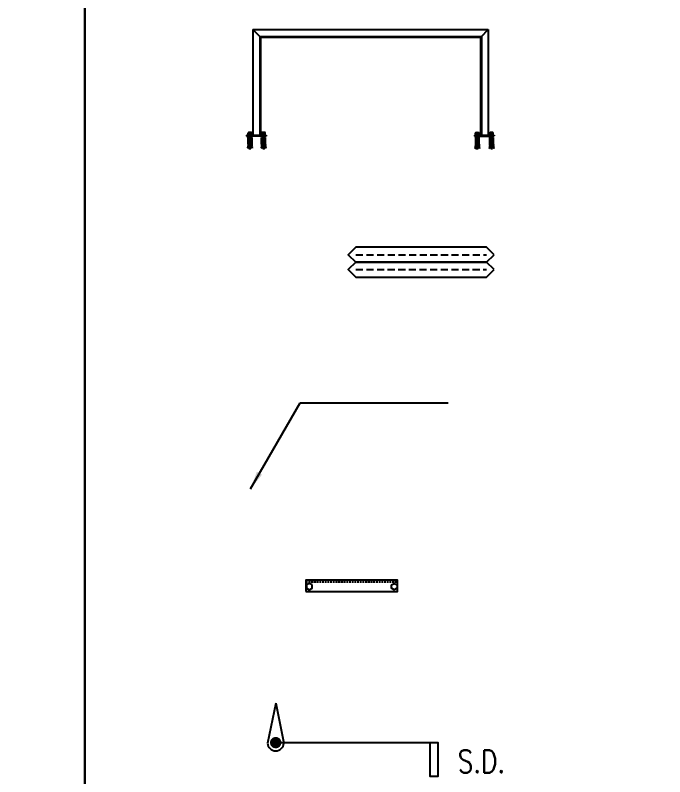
# Model space of a CAD drawing. Extents: x 462150 to 593348, y 35809 to 85242.
# Drawn here: x 574589 to 577454, y 74750 to 78107 of the extents above; entities that cross this region are included whole.
import ezdxf

# ---------------------------------------------------------------- set-up
doc = ezdxf.new("R2010")
doc.units = 0
doc.header["$LTSCALE"] = 500
doc.header["$MEASUREMENT"] = 0
doc.linetypes.add('HIDDEN', pattern=[0.375, 0.25, -0.125])
doc.linetypes.add('HIDDEN2', pattern=[4.7624999999999975, 3.174999999999999, -1.587499999999999])
for name, color, linetype in [('3-SUPPLY-DUCT', 3, 'Continuous'), ('6-RETURN-DUCT', 6, 'Continuous'), ('61-DUCT SUPPORT', 61, 'Continuous'), ('AC-TEXT', 7, 'Continuous'), ('AC.S.D.', 41, 'Continuous'), ('GROUND FLOOR$0$AC-LEADER', 7, 'Continuous')]:
    doc.layers.add(name, color=color, linetype=linetype)
doc.styles.add('GROUND FLOOR$0$ROMANS', font='ROMANS.shx', dxfattribs={"width": 0.8, "height": 100})
doc.styles.add('ROMANS', font='romans.shx', dxfattribs={"width": 0.8, "height": 100})
doc.dimstyles.new('GROUND FLOOR$0$DIM-100', dxfattribs={"dimscale": 100, "dimtxt": 1, "dimasz": 0.9, "dimexe": 0.3, "dimexo": 0.3, "dimgap": 0.3, "dimtad": 1, "dimdec": 0, "dimrnd": 10, "dimzin": 0, "dimdsep": 46, "dimtxsty": 'GROUND FLOOR$0$ROMANS', "dimcen": 0, "dimdle": 2, "dimclrd": 30, "dimclre": 30, "dimclrt": 7, "dimadec": 0, "dimazin": 0, "dimtfac": 1, "dimtdec": 0, "dimtix": 1, "dimtmove": 2, "dimatfit": 3, "dimfxl": 100, "dimtolj": 1, "dimtzin": 0, "dimarcsym": 0})

# ---------------------------------------------------------------- blocks, each defined once
blk = doc.blocks.new('*U182')
at = {"color": 13, "linetype": 'HIDDEN', "ltscale": 0.25}
for p, q in [((-32.80890365807463, 368.4402728414663), (-32.67630281527759, -207.8015980171513)), ((32.94172581576678, 367.7253058281514), (32.80961807804183, -208.5165650304662))]:
    blk.add_line(p, q, dxfattribs=at)
at = {"color": 12, "linetype": 'Continuous'}
for points in [[(-32.78653211340805, -241.6279686589223), (-0.0659289261378575, -207.7583432959109), (0.0659289261424476, 368.4402728414663), (-32.83120620684676, 402.2054411637602), (-65.55184981945385, 368.3970181202187), (-65.41950013540132, -207.8015980171513), (-32.78653211340805, -241.6279686589223)], [(32.69938877991139, -242.3429356722372), (65.41999196718156, -208.4733103092258), (65.41999196718497, 367.7253058281514), (32.65471468647267, 401.4904741504453), (0.0659289261424476, 368.4402728414663), (-0.0659289261087537, -208.5165650304662), (32.69938877991139, -242.3429356722372)]]:
    blk.add_lwpolyline(points, dxfattribs=at)
blk = doc.blocks.new('*U184')
at = {"color": 9, "linetype": 'HIDDEN2', "ltscale": 0.005}
blk.add_line((-4.843468007047333, 21.19316406565486), (399.9621464953648, 21.19316406559665), dxfattribs=at)
at = {"color": 9, "linetype": 'Continuous'}
for points in [[(-4.843468007047333, -21.19316406553844), (399.9621464953648, -21.19316406553844), (399.9621464953648, 28.80683593446156), (-4.843468007047333, 28.80683593446156)], [(22.55933924403692, 7.160764105094131), (10.15653199295266, 14.32152821024647), (-2.24627525813227, 7.160764105094131), (-2.24627525813227, -7.160764105094131), (10.15653199295266, -14.32152821024647), (22.55933924403692, -7.160764105094131)], [(372.5593392442802, 7.160764105094131), (384.9621464953648, 14.32152821024647), (397.3649537464495, 7.160764105094131), (397.3649537464495, -7.160764105094131), (384.9621464953648, -14.32152821024647), (372.5593392442802, -7.160764105094131)]]:
    blk.add_lwpolyline(points, close=True, dxfattribs=at)
blk = doc.blocks.new('*U187')
at = {"layer": '61-DUCT SUPPORT', "color": 9, "ltscale": 0.5}
for p, q in [((-595.0939456969004, 30.00899133424194), (-595.0911472977983, -434.8534369582516)), ((-595.0939473768464, 30.00899133427106), (442.3953593004116, 29.99355530500179)), ((-565.0939541318746, 0.0085178649207891), (-595.0939473768464, 30.00899133427106)), ((-565.0939541318746, 0.008517864935341), (-565.0911472952367, -434.8534369595315)), ((-565.0939541318746, 0.0085178649207891), (412.3953455509909, -0.0059712302609114)), ((412.3953455509909, -0.0059712302609114), (442.3953593004116, 29.99355530500179)), ((442.3953593004116, 29.99355557846138), (442.3981543042755, -434.8696282320965)), ((-561.7245118047663, -3.323586380818384), (-561.7578139618942, -434.8534369582516)), ((-561.7245119091912, -3.323586380818384), (412.3953592984324, -3.339255455823149)), ((409.0620259672286, -3.339776696288026), (409.0648209683858, -434.8696282320965)), ((412.3953455509909, -0.0059712302609114), (412.3981543017142, -434.8696282333763)), ((-623.8941226078985, -434.8397900262522), (-623.8941226078985, -439.1862725646232)), ((-623.8941226078985, -434.8397900262522), (-604.3648706303585, -434.8534369582516)), ((-616.3666489781548, -431.6764930338282), (-616.3666489781548, -425.1431597057414)), ((-614.254204538034, -431.6764930338282), (-616.3666489781548, -431.6764930338282)), ((-602.2836860084587, -424.0542707954916), (-614.4792415761997, -424.0542707954916)), ((-602.5087230796865, -431.6764930338282), (-614.254204538034, -431.6764930338282)), ((-613.5282786088007, -432.4024189296785), (-613.5282786088007, -445.1442517950954)), ((-613.5282786088007, -432.6710114992777), (-613.5282786088007, -432.6710114992777)), ((-613.5282786088007, -432.6710114992777), (-613.5282786088007, -432.6710114992777)), ((-612.3740563853587, -431.6764930338282), (-612.3740563853587, -425.1431597057414)), ((-608.3814637923292, -419.8577223338094), (-608.3814637923292, -498.3633015005645)), ((-604.3888711992855, -431.6764930338282), (-604.3888711992855, -425.1431597057414)), ((-604.3648706303585, -434.8534369582516), (-537.0777498539917, -434.8534369582516)), ((-603.2346489757707, -432.4024189296785), (-603.2346489757707, -445.1442517950954)), ((-600.3962786397836, -431.6764930338282), (-602.5087230796865, -431.6764930338282)), ((-600.3962786397836, -431.6764930338282), (-600.3962786397836, -425.1431597057414)), ((-556.7977391328111, -431.6764930338282), (-556.7977391328111, -425.1431597057414)), ((-554.6852946926754, -431.6764930338282), (-556.7977391328111, -431.6764930338282)), ((-542.7147761632457, -424.0542707954916), (-554.9103317306086, -424.0542707954916)), ((-542.9398132342556, -431.6764930338282), (-554.6852946926754, -431.6764930338282)), ((-553.9593687636893, -432.4024189296785), (-553.9593687636893, -445.1442517950954)), ((-553.9593687636893, -432.6710114992777), (-553.9593687636893, -432.6710114992777)), ((-553.9593687636893, -432.6710114992777), (-553.9593687636893, -432.6710114992777)), ((-552.8051465397817, -431.6764930338282), (-552.8051465397817, -425.1431597057414)), ((-548.812553946898, -419.8577223338094), (-548.812553946898, -498.3633015005645)), ((-544.8199613541015, -431.6764930338282), (-544.8199613541015, -425.1431597057414)), ((-543.6657391301793, -432.4024189296785), (-543.6657391301793, -445.1442517950954)), ((-540.8273687941925, -431.6764930338282), (-542.9398132342556, -431.6764930338282)), ((-540.8273687941925, -431.6764930338282), (-540.8273687941925, -425.1431597057414)), ((-537.0777498539917, -434.8534369582516), (-537.0777498539917, -439.1999194966226)), ((382.4843579760345, -434.8696282321106), (382.4843579760345, -439.1888191993124)), ((382.4843579760345, -434.8696282321106), (468.9786172966265, -434.8696282320965)), ((386.4068604257917, -431.6926843076863), (386.4068604257917, -425.1593509795855)), ((386.4068604257917, -431.6926843076863), (388.5193048658548, -431.6926843076863)), ((388.2942677948594, -424.0704620693355), (400.4898233622077, -424.0704620693355)), ((388.5193048658548, -431.6926843076863), (400.2647863242597, -431.6926843076863)), ((389.2452307617787, -432.4186102035237), (389.2452307617787, -445.1604430689254)), ((390.3994529856864, -431.6926843076863), (390.3994529856864, -425.1593509795855)), ((394.3920455784827, -424.0704620693355), (394.3920455784827, -498.3794927744234)), ((398.3846381713665, -431.6926843076863), (398.3846381713665, -425.1593509795855)), ((399.5388603952742, -432.4186102035237), (399.5388603952742, -445.1604430689254)), ((399.5388603952742, -432.6872027731366), (399.5388603952742, -432.6872027731366)), ((399.5388603952742, -432.6872027731366), (399.5388603952742, -432.6872027731366)), ((400.2647863242597, -431.6926843076863), (402.3772307643956, -431.6926843076863)), ((402.3772307643956, -431.6926843076863), (402.3772307643956, -425.1593509795855)), ((449.0857445082656, -431.6926843076863), (449.0857445082656, -425.1593509795855)), ((451.1981889484013, -431.6926843076863), (449.0857445082656, -431.6926843076863)), ((463.1687074778018, -424.0704620693355), (450.9731519104533, -424.0704620693355)), ((462.9436704068066, -431.6926843076863), (451.1981889484013, -431.6926843076863)), ((451.9241148773872, -432.4186102035237), (451.9241148773872, -445.1604430689254)), ((451.9241148773872, -432.6872027731366), (451.9241148773872, -432.6872027731366)), ((451.9241148773872, -432.6872027731366), (451.9241148773872, -432.6872027731366)), ((453.0783371012947, -431.6926843076863), (453.0783371012947, -425.1593509795855)), ((457.0709296941783, -424.0704620693355), (457.0709296941783, -498.3794927744234)), ((461.063522286975, -431.6926843076863), (461.063522286975, -425.1593509795855)), ((462.2177445108827, -432.4186102035237), (462.2177445108827, -445.1604430689254)), ((465.0561148468693, -431.6926843076863), (462.9436704068066, -431.6926843076863)), ((465.0561148468693, -431.6926843076863), (465.0561148468693, -425.1593509795855)), ((468.9786172966265, -434.8696282320965), (468.9786172966265, -438.7895266362241)), ((-623.8941226078985, -439.1862725646232), (-613.5282786088007, -439.1862725646232)), ((-616.3666489781548, -475.6844311404885), (-616.3666489781548, -445.9645480695794)), ((-600.3962786397836, -445.9645480695794), (-616.3666489781548, -445.9645480695794)), ((-612.8023526798147, -445.1442517950954), (-613.5282786088007, -445.8701776911354)), ((-603.2346489757707, -445.1442517950954), (-613.5282786088007, -445.1442517950954)), ((-603.2346489757707, -445.1442517950954), (-613.5282786088007, -445.8701776911354)), ((-613.5282786088007, -445.8701776911354), (-612.8023526798147, -446.5961036531404)), ((-612.8023526798147, -446.5961036531404), (-613.5282786088007, -447.3220295489913)), ((-603.2346489757707, -446.5961036531404), (-613.5282786088007, -447.3220295489913)), ((-613.5282786088007, -447.3220295489913), (-612.8023526798147, -448.0479555113444)), ((-612.8023526798147, -448.0479555113444), (-613.5282786088007, -448.7738814072836)), ((-603.2346489757707, -448.0479555113444), (-613.5282786088007, -448.7738814072836)), ((-613.5282786088007, -448.7738814072836), (-612.8023526798147, -449.4998073692294)), ((-612.8023526798147, -449.4998073692294), (-613.5282786088007, -450.2257332653413)), ((-603.2346489757707, -449.4998073692294), (-613.5282786088007, -450.2257332653413)), ((-613.5282786088007, -450.2257332653413), (-612.8023526798147, -450.9516592274043)), ((-612.8023526798147, -450.9516592274043), (-613.5282786088007, -451.6775851231242)), ((-603.2346489757707, -450.9516592274043), (-613.5282786088007, -451.6775851231242)), ((-613.5282786088007, -451.6775851231242), (-612.8023526798147, -452.4035110191063)), ((-612.8023526798147, -452.4035110191063), (-613.5282786088007, -453.1294369814744)), ((-603.2346489757707, -452.4035110191063), (-613.5282786088007, -453.1294369814744)), ((-613.5282786088007, -453.1294369814744), (-612.8023526798147, -453.8553628775147)), ((-612.8023526798147, -453.8553628775147), (-613.5282786088007, -454.5812888392275)), ((-603.2346489757707, -453.8553628775147), (-613.5282786088007, -454.5812888392275)), ((-613.5282786088007, -454.5812888392275), (-612.8023526798147, -455.3072147353115)), ((-612.8023526798147, -455.3072147353115), (-613.5282786088007, -456.0331406976064)), ((-603.2346489757707, -455.3072147353115), (-613.5282786088007, -456.0331406976064)), ((-613.5282786088007, -456.0331406976064), (-612.8023526798147, -456.7590665931665)), ((-612.8023526798147, -456.7590665931665), (-613.5282786088007, -457.4849925555347)), ((-603.2346489757707, -456.7590665931665), (-613.5282786088007, -457.4849925555347)), ((-613.5282786088007, -457.4849925555347), (-612.8023526798147, -458.2109184516045)), ((-612.8023526798147, -458.2109184516045), (-613.5282786088007, -458.9368443470763)), ((-603.2346489757707, -458.2109184516045), (-613.5282786088007, -458.9368443470763)), ((-613.5282786088007, -458.9368443470763), (-612.8023526798147, -459.6627703093435)), ((-603.9605749047566, -445.8701776911354), (-612.8023526798147, -446.5961036531404)), ((-603.9605749047566, -447.3220295489913), (-612.8023526798147, -448.0479555113444)), ((-603.9605749047566, -448.7738814072836), (-612.8023526798147, -449.4998073692294)), ((-603.9605749047566, -450.2257332653413), (-612.8023526798147, -450.9516592274043)), ((-603.9605749047566, -451.6775851231242), (-612.8023526798147, -452.4035110191063)), ((-603.9605749047566, -453.1294369814744), (-612.8023526798147, -453.8553628775147)), ((-603.9605749047566, -454.5812888392275), (-612.8023526798147, -455.3072147353115)), ((-603.9605749047566, -456.0331406976064), (-612.8023526798147, -456.7590665931665)), ((-603.9605749047566, -457.4849925555347), (-612.8023526798147, -458.2109184516045)), ((-603.9605749047566, -458.9368443470763), (-612.8023526798147, -459.6627703093435)), ((-612.8023526798147, -459.6627703093435), (-612.8023526798147, -474.6173199796205)), ((-612.8023526798147, -459.6627703093435), (-603.9605749047566, -459.6627703093435)), ((-603.2346489757707, -445.1442517950954), (-603.9605749047566, -445.8701776911354)), ((-603.9605749047566, -445.8701776911354), (-603.2346489757707, -446.5961036531404)), ((-603.2346489757707, -446.5961036531404), (-603.9605749047566, -447.3220295489913)), ((-603.9605749047566, -447.3220295489913), (-603.2346489757707, -448.0479555113444)), ((-603.2346489757707, -448.0479555113444), (-603.9605749047566, -448.7738814072836)), ((-603.9605749047566, -448.7738814072836), (-603.2346489757707, -449.4998073692294)), ((-603.2346489757707, -449.4998073692294), (-603.9605749047566, -450.2257332653413)), ((-603.9605749047566, -450.2257332653413), (-603.2346489757707, -450.9516592274043)), ((-603.2346489757707, -450.9516592274043), (-603.9605749047566, -451.6775851231242)), ((-603.9605749047566, -451.6775851231242), (-603.2346489757707, -452.4035110191063)), ((-603.2346489757707, -452.4035110191063), (-603.9605749047566, -453.1294369814744)), ((-603.9605749047566, -453.1294369814744), (-603.2346489757707, -453.8553628775147)), ((-603.2346489757707, -453.8553628775147), (-603.9605749047566, -454.5812888392275)), ((-603.9605749047566, -454.5812888392275), (-603.2346489757707, -455.3072147353115)), ((-603.2346489757707, -455.3072147353115), (-603.9605749047566, -456.0331406976064)), ((-603.9605749047566, -456.0331406976064), (-603.2346489757707, -456.7590665931665)), ((-603.2346489757707, -456.7590665931665), (-603.9605749047566, -457.4849925555347)), ((-603.9605749047566, -457.4849925555347), (-603.2346489757707, -458.2109184516045)), ((-603.2346489757707, -458.2109184516045), (-603.9605749047566, -458.9368443470763)), ((-603.9605749047566, -458.9368443470763), (-603.9605749047566, -459.6627703093435)), ((-603.9605749047566, -459.6627703093435), (-603.9605749047566, -475.6844311404885)), ((-603.2346489757707, -438.7733353623943), (-553.9593687636893, -438.7733353623943)), ((-603.2346489757707, -445.1442517950954), (-603.2346489757707, -445.1442517950954)), ((-600.3962786397836, -445.9645480695794), (-600.3962786397836, -475.6844311404885)), ((-556.7977391328111, -475.6844311404885), (-556.7977391328111, -445.9645480695794)), ((-540.8273687941925, -445.9645480695794), (-556.7977391328111, -445.9645480695794)), ((-553.2334428344568, -445.1442517950954), (-553.9593687636893, -445.8701776911354)), ((-543.6657391301793, -445.1442517950954), (-553.9593687636893, -445.1442517950954)), ((-543.6657391301793, -445.1442517950954), (-553.9593687636893, -445.8701776911354)), ((-553.9593687636893, -445.8701776911354), (-553.2334428344568, -446.5961036531404)), ((-553.2334428344568, -446.5961036531404), (-553.9593687636893, -447.3220295489913)), ((-543.6657391301793, -446.5961036531404), (-553.9593687636893, -447.3220295489913)), ((-553.9593687636893, -447.3220295489913), (-553.2334428344568, -448.0479555113444)), ((-553.2334428344568, -448.0479555113444), (-553.9593687636893, -448.7738814072836)), ((-543.6657391301793, -448.0479555113444), (-553.9593687636893, -448.7738814072836)), ((-553.9593687636893, -448.7738814072836), (-553.2334428344568, -449.4998073692294)), ((-553.2334428344568, -449.4998073692294), (-553.9593687636893, -450.2257332653413)), ((-543.6657391301793, -449.4998073692294), (-553.9593687636893, -450.2257332653413)), ((-553.9593687636893, -450.2257332653413), (-553.2334428344568, -450.9516592274043)), ((-553.2334428344568, -450.9516592274043), (-553.9593687636893, -451.6775851231242)), ((-543.6657391301793, -450.9516592274043), (-553.9593687636893, -451.6775851231242)), ((-553.9593687636893, -451.6775851231242), (-553.2334428344568, -452.4035110191063)), ((-553.2334428344568, -452.4035110191063), (-553.9593687636893, -453.1294369814744)), ((-543.6657391301793, -452.4035110191063), (-553.9593687636893, -453.1294369814744)), ((-553.9593687636893, -453.1294369814744), (-553.2334428344568, -453.8553628775147)), ((-553.2334428344568, -453.8553628775147), (-553.9593687636893, -454.5812888392275)), ((-543.6657391301793, -453.8553628775147), (-553.9593687636893, -454.5812888392275)), ((-553.9593687636893, -454.5812888392275), (-553.2334428344568, -455.3072147353115)), ((-553.2334428344568, -455.3072147353115), (-553.9593687636893, -456.0331406976064)), ((-543.6657391301793, -455.3072147353115), (-553.9593687636893, -456.0331406976064)), ((-553.9593687636893, -456.0331406976064), (-553.2334428344568, -456.7590665931665)), ((-553.2334428344568, -456.7590665931665), (-553.9593687636893, -457.4849925555347)), ((-543.6657391301793, -456.7590665931665), (-553.9593687636893, -457.4849925555347)), ((-553.9593687636893, -457.4849925555347), (-553.2334428344568, -458.2109184516045)), ((-553.2334428344568, -458.2109184516045), (-553.9593687636893, -458.9368443470763)), ((-543.6657391301793, -458.2109184516045), (-553.9593687636893, -458.9368443470763)), ((-553.9593687636893, -458.9368443470763), (-553.2334428344568, -459.6627703093435)), ((-544.3916650594125, -445.8701776911354), (-553.2334428344568, -446.5961036531404)), ((-544.3916650594125, -447.3220295489913), (-553.2334428344568, -448.0479555113444)), ((-544.3916650594125, -448.7738814072836), (-553.2334428344568, -449.4998073692294)), ((-544.3916650594125, -450.2257332653413), (-553.2334428344568, -450.9516592274043)), ((-544.3916650594125, -451.6775851231242), (-553.2334428344568, -452.4035110191063)), ((-544.3916650594125, -453.1294369814744), (-553.2334428344568, -453.8553628775147)), ((-544.3916650594125, -454.5812888392275), (-553.2334428344568, -455.3072147353115)), ((-544.3916650594125, -456.0331406976064), (-553.2334428344568, -456.7590665931665)), ((-544.3916650594125, -457.4849925555347), (-553.2334428344568, -458.2109184516045)), ((-544.3916650594125, -458.9368443470763), (-553.2334428344568, -459.6627703093435)), ((-553.2334428344568, -459.6627703093435), (-553.2334428344568, -474.6173199796205)), ((-553.2334428344568, -459.6627703093435), (-544.3916650594125, -459.6627703093435)), ((-543.6657391301793, -445.1442517950954), (-544.3916650594125, -445.8701776911354)), ((-544.3916650594125, -445.8701776911354), (-543.6657391301793, -446.5961036531404)), ((-543.6657391301793, -446.5961036531404), (-544.3916650594125, -447.3220295489913)), ((-544.3916650594125, -447.3220295489913), (-543.6657391301793, -448.0479555113444)), ((-543.6657391301793, -448.0479555113444), (-544.3916650594125, -448.7738814072836)), ((-544.3916650594125, -448.7738814072836), (-543.6657391301793, -449.4998073692294)), ((-543.6657391301793, -449.4998073692294), (-544.3916650594125, -450.2257332653413)), ((-544.3916650594125, -450.2257332653413), (-543.6657391301793, -450.9516592274043)), ((-543.6657391301793, -450.9516592274043), (-544.3916650594125, -451.6775851231242)), ((-544.3916650594125, -451.6775851231242), (-543.6657391301793, -452.4035110191063)), ((-543.6657391301793, -452.4035110191063), (-544.3916650594125, -453.1294369814744)), ((-544.3916650594125, -453.1294369814744), (-543.6657391301793, -453.8553628775147)), ((-543.6657391301793, -453.8553628775147), (-544.3916650594125, -454.5812888392275)), ((-544.3916650594125, -454.5812888392275), (-543.6657391301793, -455.3072147353115)), ((-543.6657391301793, -455.3072147353115), (-544.3916650594125, -456.0331406976064)), ((-544.3916650594125, -456.0331406976064), (-543.6657391301793, -456.7590665931665)), ((-543.6657391301793, -456.7590665931665), (-544.3916650594125, -457.4849925555347)), ((-544.3916650594125, -457.4849925555347), (-543.6657391301793, -458.2109184516045)), ((-543.6657391301793, -458.2109184516045), (-544.3916650594125, -458.9368443470763)), ((-544.3916650594125, -458.9368443470763), (-544.3916650594125, -459.6627703093435)), ((-544.3916650594125, -459.6627703093435), (-544.3916650594125, -475.6844311404885)), ((-537.0777498539917, -439.1999194966226), (-543.6657391301793, -439.1999194966226)), ((-543.6657391301793, -445.1442517950954), (-543.6657391301793, -445.1442517950954)), ((-540.8273687941925, -445.9645480695794), (-540.8273687941925, -475.6844311404885)), ((382.4843579760345, -439.1888191993124), (389.2452307617787, -439.1888191993124)), ((386.4068604257917, -445.9807393434233), (386.4068604257917, -475.7006224143333)), ((386.4068604257917, -445.9807393434233), (402.3772307643956, -445.9807393434233)), ((389.2452307617787, -445.1604430689254), (389.2452307617787, -445.1604430689254)), ((389.2452307617787, -445.1604430689254), (389.9711566909973, -445.8863689649954)), ((389.2452307617787, -445.1604430689254), (399.5388603952742, -445.1604430689254)), ((389.2452307617787, -445.1604430689254), (399.5388603952742, -445.8863689649954)), ((389.9711566909973, -445.8863689649954), (389.2452307617787, -446.6122949269844)), ((389.2452307617787, -446.6122949269844), (389.9711566909973, -447.3382208228352)), ((389.2452307617787, -446.6122949269844), (399.5388603952742, -447.3382208228352)), ((389.9711566909973, -447.3382208228352), (389.2452307617787, -448.0641467852034)), ((389.2452307617787, -448.0641467852034), (389.9711566909973, -448.7900726811274)), ((389.2452307617787, -448.0641467852034), (399.5388603952742, -448.7900726811274)), ((389.9711566909973, -448.7900726811274), (389.2452307617787, -449.5159986430873)), ((389.2452307617787, -449.5159986430873), (389.9711566909973, -450.2419245391862)), ((389.2452307617787, -449.5159986430873), (399.5388603952742, -450.2419245391862)), ((389.9711566909973, -450.2419245391862), (389.2452307617787, -450.9678505012483)), ((389.2452307617787, -450.9678505012483), (389.9711566909973, -451.6937763969543)), ((389.2452307617787, -450.9678505012483), (399.5388603952742, -451.6937763969543)), ((389.9711566909973, -451.6937763969543), (389.2452307617787, -452.4197022929653)), ((389.2452307617787, -452.4197022929653), (389.9711566909973, -453.1456282553046)), ((389.2452307617787, -452.4197022929653), (399.5388603952742, -453.1456282553046)), ((389.9711566909973, -453.1456282553046), (389.2452307617787, -453.8715541513594)), ((389.2452307617787, -453.8715541513594), (389.9711566909973, -454.5974801130865)), ((389.2452307617787, -453.8715541513594), (399.5388603952742, -454.5974801130865)), ((389.9711566909973, -454.5974801130865), (389.2452307617787, -455.3234060091563)), ((389.2452307617787, -455.3234060091563), (389.9711566909973, -456.0493319714654)), ((389.2452307617787, -455.3234060091563), (399.5388603952742, -456.0493319714654)), ((389.9711566909973, -456.0493319714654), (389.2452307617787, -456.7752578670252)), ((389.2452307617787, -456.7752578670252), (389.9711566909973, -457.5011838293645)), ((389.2452307617787, -456.7752578670252), (399.5388603952742, -457.5011838293645)), ((389.9711566909973, -457.5011838293645), (389.2452307617787, -458.2271097254484)), ((389.2452307617787, -458.2271097254484), (389.9711566909973, -458.9530356209353)), ((389.2452307617787, -458.2271097254484), (399.5388603952742, -458.9530356209353)), ((389.9711566909973, -445.8863689649954), (398.8129344660555, -446.6122949269844)), ((389.9711566909973, -447.3382208228352), (398.8129344660555, -448.0641467852034)), ((389.9711566909973, -448.7900726811274), (398.8129344660555, -449.5159986430873)), ((389.9711566909973, -450.2419245391862), (398.8129344660555, -450.9678505012483)), ((389.9711566909973, -451.6937763969543), (398.8129344660555, -452.4197022929653)), ((389.9711566909973, -453.1456282553046), (398.8129344660555, -453.8715541513594)), ((389.9711566909973, -454.5974801130865), (398.8129344660555, -455.3234060091563)), ((389.9711566909973, -456.0493319714654), (398.8129344660555, -456.7752578670252)), ((389.9711566909973, -457.5011838293645), (398.8129344660555, -458.2271097254484)), ((389.9711566909973, -458.9530356209353), (389.9711566909973, -459.6789615831875)), ((389.9711566909973, -458.9530356209353), (398.8129344660555, -459.6789615831875)), ((389.9711566909973, -459.6789615831875), (389.9711566909973, -475.7006224143333)), ((398.8129344660555, -459.6789615831875), (389.9711566909973, -459.6789615831875)), ((398.8129344660555, -445.1604430689254), (399.5388603952742, -445.8863689649954)), ((399.5388603952742, -445.8863689649954), (398.8129344660555, -446.6122949269844)), ((398.8129344660555, -446.6122949269844), (399.5388603952742, -447.3382208228352)), ((399.5388603952742, -447.3382208228352), (398.8129344660555, -448.0641467852034)), ((398.8129344660555, -448.0641467852034), (399.5388603952742, -448.7900726811274)), ((399.5388603952742, -448.7900726811274), (398.8129344660555, -449.5159986430873)), ((398.8129344660555, -449.5159986430873), (399.5388603952742, -450.2419245391862)), ((399.5388603952742, -450.2419245391862), (398.8129344660555, -450.9678505012483)), ((398.8129344660555, -450.9678505012483), (399.5388603952742, -451.6937763969543)), ((399.5388603952742, -451.6937763969543), (398.8129344660555, -452.4197022929653)), ((398.8129344660555, -452.4197022929653), (399.5388603952742, -453.1456282553046)), ((399.5388603952742, -453.1456282553046), (398.8129344660555, -453.8715541513594)), ((398.8129344660555, -453.8715541513594), (399.5388603952742, -454.5974801130865)), ((399.5388603952742, -454.5974801130865), (398.8129344660555, -455.3234060091563)), ((398.8129344660555, -455.3234060091563), (399.5388603952742, -456.0493319714654)), ((399.5388603952742, -456.0493319714654), (398.8129344660555, -456.7752578670252)), ((398.8129344660555, -456.7752578670252), (399.5388603952742, -457.5011838293645)), ((399.5388603952742, -457.5011838293645), (398.8129344660555, -458.2271097254484)), ((398.8129344660555, -458.2271097254484), (399.5388603952742, -458.9530356209353)), ((399.5388603952742, -458.9530356209353), (398.8129344660555, -459.6789615831875)), ((398.8129344660555, -459.6789615831875), (398.8129344660555, -474.6335112534642)), ((399.5388603952742, -439.1888191993124), (451.9241148773872, -439.1888191993124)), ((402.3772307643956, -475.7006224143333), (402.3772307643956, -445.9807393434233)), ((449.0857445082656, -475.7006224143333), (449.0857445082656, -445.9807393434233)), ((465.0561148468693, -445.9807393434233), (449.0857445082656, -445.9807393434233)), ((452.6500408066056, -445.1604430689254), (451.9241148773872, -445.8863689649954)), ((462.2177445108827, -445.1604430689254), (451.9241148773872, -445.1604430689254)), ((462.2177445108827, -445.1604430689254), (451.9241148773872, -445.8863689649954)), ((451.9241148773872, -445.8863689649954), (452.6500408066056, -446.6122949269844)), ((452.6500408066056, -446.6122949269844), (451.9241148773872, -447.3382208228352)), ((462.2177445108827, -446.6122949269844), (451.9241148773872, -447.3382208228352)), ((451.9241148773872, -447.3382208228352), (452.6500408066056, -448.0641467852034)), ((452.6500408066056, -448.0641467852034), (451.9241148773872, -448.7900726811274)), ((462.2177445108827, -448.0641467852034), (451.9241148773872, -448.7900726811274)), ((451.9241148773872, -448.7900726811274), (452.6500408066056, -449.5159986430873)), ((452.6500408066056, -449.5159986430873), (451.9241148773872, -450.2419245391862)), ((462.2177445108827, -449.5159986430873), (451.9241148773872, -450.2419245391862)), ((451.9241148773872, -450.2419245391862), (452.6500408066056, -450.9678505012483)), ((452.6500408066056, -450.9678505012483), (451.9241148773872, -451.6937763969543)), ((462.2177445108827, -450.9678505012483), (451.9241148773872, -451.6937763969543)), ((451.9241148773872, -451.6937763969543), (452.6500408066056, -452.4197022929653)), ((452.6500408066056, -452.4197022929653), (451.9241148773872, -453.1456282553046)), ((462.2177445108827, -452.4197022929653), (451.9241148773872, -453.1456282553046)), ((451.9241148773872, -453.1456282553046), (452.6500408066056, -453.8715541513594)), ((452.6500408066056, -453.8715541513594), (451.9241148773872, -454.5974801130865)), ((462.2177445108827, -453.8715541513594), (451.9241148773872, -454.5974801130865)), ((451.9241148773872, -454.5974801130865), (452.6500408066056, -455.3234060091563)), ((452.6500408066056, -455.3234060091563), (451.9241148773872, -456.0493319714654)), ((462.2177445108827, -455.3234060091563), (451.9241148773872, -456.0493319714654)), ((451.9241148773872, -456.0493319714654), (452.6500408066056, -456.7752578670252)), ((452.6500408066056, -456.7752578670252), (451.9241148773872, -457.5011838293645)), ((462.2177445108827, -456.7752578670252), (451.9241148773872, -457.5011838293645)), ((451.9241148773872, -457.5011838293645), (452.6500408066056, -458.2271097254484)), ((452.6500408066056, -458.2271097254484), (451.9241148773872, -458.9530356209353)), ((462.2177445108827, -458.2271097254484), (451.9241148773872, -458.9530356209353)), ((451.9241148773872, -458.9530356209353), (452.6500408066056, -459.6789615831875)), ((461.4918185816638, -445.8863689649954), (452.6500408066056, -446.6122949269844)), ((461.4918185816638, -447.3382208228352), (452.6500408066056, -448.0641467852034)), ((461.4918185816638, -448.7900726811274), (452.6500408066056, -449.5159986430873)), ((461.4918185816638, -450.2419245391862), (452.6500408066056, -450.9678505012483)), ((461.4918185816638, -451.6937763969543), (452.6500408066056, -452.4197022929653)), ((461.4918185816638, -453.1456282553046), (452.6500408066056, -453.8715541513594)), ((461.4918185816638, -454.5974801130865), (452.6500408066056, -455.3234060091563)), ((461.4918185816638, -456.0493319714654), (452.6500408066056, -456.7752578670252)), ((461.4918185816638, -457.5011838293645), (452.6500408066056, -458.2271097254484)), ((461.4918185816638, -458.9530356209353), (452.6500408066056, -459.6789615831875)), ((452.6500408066056, -459.6789615831875), (452.6500408066056, -474.6335112534642)), ((452.6500408066056, -459.6789615831875), (461.4918185816638, -459.6789615831875)), ((462.2177445108827, -445.1604430689254), (461.4918185816638, -445.8863689649954)), ((461.4918185816638, -445.8863689649954), (462.2177445108827, -446.6122949269844)), ((462.2177445108827, -446.6122949269844), (461.4918185816638, -447.3382208228352)), ((461.4918185816638, -447.3382208228352), (462.2177445108827, -448.0641467852034)), ((462.2177445108827, -448.0641467852034), (461.4918185816638, -448.7900726811274)), ((461.4918185816638, -448.7900726811274), (462.2177445108827, -449.5159986430873)), ((462.2177445108827, -449.5159986430873), (461.4918185816638, -450.2419245391862)), ((461.4918185816638, -450.2419245391862), (462.2177445108827, -450.9678505012483)), ((462.2177445108827, -450.9678505012483), (461.4918185816638, -451.6937763969543)), ((461.4918185816638, -451.6937763969543), (462.2177445108827, -452.4197022929653)), ((462.2177445108827, -452.4197022929653), (461.4918185816638, -453.1456282553046)), ((461.4918185816638, -453.1456282553046), (462.2177445108827, -453.8715541513594)), ((462.2177445108827, -453.8715541513594), (461.4918185816638, -454.5974801130865)), ((461.4918185816638, -454.5974801130865), (462.2177445108827, -455.3234060091563)), ((462.2177445108827, -455.3234060091563), (461.4918185816638, -456.0493319714654)), ((461.4918185816638, -456.0493319714654), (462.2177445108827, -456.7752578670252)), ((462.2177445108827, -456.7752578670252), (461.4918185816638, -457.5011838293645)), ((461.4918185816638, -457.5011838293645), (462.2177445108827, -458.2271097254484)), ((462.2177445108827, -458.2271097254484), (461.4918185816638, -458.9530356209353)), ((461.4918185816638, -458.9530356209353), (461.4918185816638, -459.6789615831875)), ((461.4918185816638, -459.6789615831875), (461.4918185816638, -475.7006224143333)), ((462.2177445108827, -438.7895266362241), (468.9786172966265, -438.7895266362241)), ((462.2177445108827, -445.1604430689254), (462.2177445108827, -445.1604430689254)), ((465.0561148468693, -445.9807393434233), (465.0561148468693, -475.7006224143333)), ((-617.0925749073888, -485.4844311325025), (-618.5236116644608, -493.4696162524954)), ((-618.5236116644608, -493.4696162524954), (-615.50279713973, -490.3989495947055)), ((-616.729611926328, -482.2177644686926), (-617.4555378553138, -485.4844311325025)), ((-599.3073897292577, -485.4844311325025), (-617.4555378553138, -485.4844311325025)), ((-616.3666489781548, -478.9510978047064), (-617.0925749073888, -482.2177644686926)), ((-599.6703527103325, -482.2177644686926), (-617.0925749073888, -482.2177644686926)), ((-616.003685997313, -475.6844311404885), (-616.729611926328, -478.9510978047064)), ((-616.729611926328, -478.9510978047064), (-600.0333156581125, -478.9510978047064)), ((-600.3962786397836, -475.6844311404885), (-616.3666489781548, -475.6844311404885)), ((-600.3962786397836, -478.9510978047064), (-616.3666489781548, -478.9510978047064)), ((-615.50279713973, -490.3989495947055), (-612.323241570886, -492.7582088560185)), ((-612.8023526798147, -475.6844311404885), (-614.1474265585798, -492.9379964651627)), ((-612.8023526798147, -474.6173199796205), (-612.8023526798147, -475.6844311404885)), ((-612.323241570886, -492.7582088560185), (-610.1962785983139, -488.6276903531424)), ((-604.6865008335967, -473.8913940836245), (-612.0764267508287, -473.8913940836245)), ((-610.1962785983139, -488.6276903531424), (-608.7807230548876, -470.8279866760744)), ((-607.9822045296838, -470.8279866760744), (-608.7807230548876, -470.8279866760744)), ((-606.5666489863447, -488.6276903531424), (-607.9822045296838, -470.8279866760744)), ((-604.4396860133072, -492.7582088560185), (-606.5666489863447, -488.6276903531424)), ((-601.2601304779907, -490.3989495947055), (-604.4396860133072, -492.7582088560185)), ((-603.9605749047566, -474.6173199796205), (-603.9605749047566, -475.6844311404885)), ((-603.9605749047566, -475.6844311404885), (-602.6155010258457, -492.9379964651627)), ((-598.2393159201108, -493.4696162524954), (-601.2601304779907, -490.3989495947055)), ((-600.7592415873163, -475.6844311404885), (-600.0333156581125, -478.9510978047064)), ((-600.3962786397836, -478.9510978047064), (-599.6703527103325, -482.2177644686926)), ((-600.0333156581125, -482.2177644686926), (-599.3073897292577, -485.4844311325025)), ((-599.6703527103325, -485.4844311325025), (-598.2393159201108, -493.4696162524954)), ((-557.5236650617967, -485.4844311325025), (-558.9547018188691, -493.4696162524954)), ((-558.9547018188691, -493.4696162524954), (-555.9338872945314, -490.3989495947055)), ((-557.1607020807362, -482.2177644686926), (-557.8866280099545, -485.4844311325025)), ((-539.7384798839132, -485.4844311325025), (-557.8866280099545, -485.4844311325025)), ((-556.7977391328111, -478.9510978047064), (-557.5236650617967, -482.2177644686926)), ((-540.1014428651339, -482.2177644686926), (-557.5236650617967, -482.2177644686926)), ((-556.4347761521292, -475.6844311404885), (-557.1607020807362, -478.9510978047064)), ((-557.1607020807362, -478.9510978047064), (-540.4644058126667, -478.9510978047064)), ((-540.8273687941925, -475.6844311404885), (-556.7977391328111, -475.6844311404885)), ((-540.8273687941925, -478.9510978047064), (-556.7977391328111, -478.9510978047064)), ((-555.9338872945314, -490.3989495947055), (-552.7543317256875, -492.7582088560185)), ((-553.2334428344568, -475.6844311404885), (-554.5785167129886, -492.9379964651627)), ((-553.2334428344568, -474.6173199796205), (-553.2334428344568, -475.6844311404885)), ((-552.7543317256875, -492.7582088560185), (-550.6273687527371, -488.6276903531424)), ((-545.117590988238, -473.8913940836245), (-552.5075169052377, -473.8913940836245)), ((-550.6273687527371, -488.6276903531424), (-549.2118132095436, -470.8279866760744)), ((-548.4132946843399, -470.8279866760744), (-549.2118132095436, -470.8279866760744)), ((-546.9977391411464, -488.6276903531424), (-548.4132946843399, -470.8279866760744)), ((-544.8707761677156, -492.7582088560185), (-546.9977391411464, -488.6276903531424)), ((-541.6912206323993, -490.3989495947055), (-544.8707761677156, -492.7582088560185)), ((-544.3916650594125, -474.6173199796205), (-544.3916650594125, -475.6844311404885)), ((-544.3916650594125, -475.6844311404885), (-543.0465911804147, -492.9379964651627)), ((-538.6704060749122, -493.4696162524954), (-541.6912206323993, -490.3989495947055)), ((-541.1903317417392, -475.6844311404885), (-540.4644058126667, -478.9510978047064)), ((-540.8273687941925, -478.9510978047064), (-540.1014428651339, -482.2177644686926)), ((-540.4644058126667, -482.2177644686926), (-539.7384798839132, -485.4844311325025)), ((-540.1014428651339, -485.4844311325025), (-538.6704060749122, -493.4696162524954)), ((385.6809344967187, -485.5006224063465), (384.2498977065115, -493.4858075263543)), ((384.2498977065115, -493.4858075263543), (387.2707122639985, -490.4151408685644)), ((386.0438974442658, -482.2339557425364), (385.3179715154983, -485.5006224063465)), ((385.3179715154983, -485.5006224063465), (403.4661196415544, -485.5006224063465)), ((386.4068604257917, -478.9672890785653), (385.6809344967187, -482.2339557425364)), ((385.6809344967187, -482.2339557425364), (403.1031566933958, -482.2339557425364)), ((386.7698233733244, -475.7006224143333), (386.0438974442658, -478.9672890785653)), ((402.7401937123213, -478.9672890785653), (386.0438974442658, -478.9672890785653)), ((386.4068604257917, -475.7006224143333), (402.3772307643956, -475.7006224143333)), ((386.4068604257917, -478.9672890785653), (402.3772307643956, -478.9672890785653)), ((387.2707122639985, -490.4151408685644), (390.450267799315, -492.7744001298634)), ((389.9711566909973, -475.7006224143333), (388.6260828119993, -492.9541877390075)), ((389.9711566909973, -474.6335112534642), (389.9711566909973, -475.7006224143333)), ((390.450267799315, -492.7744001298634), (392.5772307727311, -488.6438816269875)), ((390.6970826198375, -473.9075853574685), (398.0870085368223, -473.9075853574685)), ((392.5772307727311, -488.6438816269875), (393.9927863159245, -470.8441779499334)), ((393.9927863159245, -470.8441779499334), (394.7913048411282, -470.8441779499334)), ((396.2068603843217, -488.6438816269875), (394.7913048411282, -470.8441779499334)), ((398.3338233572721, -492.7744001298634), (396.2068603843217, -488.6438816269875)), ((401.513378926116, -490.4151408685644), (398.3338233572721, -492.7744001298634)), ((398.8129344660555, -474.6335112534642), (398.8129344660555, -475.7006224143333)), ((398.8129344660555, -475.7006224143333), (400.1580083445877, -492.9541877390075)), ((404.5341934504685, -493.4858075263543), (401.513378926116, -490.4151408685644)), ((402.0142677837138, -475.7006224143333), (402.7401937123213, -478.9672890785653)), ((402.3772307643956, -478.9672890785653), (403.1031566933958, -482.2339557425364)), ((402.7401937123213, -482.2339557425364), (403.4661196415544, -485.5006224063465)), ((403.1031566933958, -485.5006224063465), (404.5341934504685, -493.4858075263543)), ((448.3598185792652, -485.5006224063465), (446.9287818221927, -493.4858075263543)), ((446.9287818221927, -493.4858075263543), (449.949596346545, -490.4151408685644)), ((448.72278156034, -482.2339557425364), (447.9968556311067, -485.5006224063465)), ((466.145003757163, -485.5006224063465), (447.9968556311067, -485.5006224063465)), ((449.0857445082656, -478.9672890785653), (448.3598185792652, -482.2339557425364)), ((465.7820407759427, -482.2339557425364), (448.3598185792652, -482.2339557425364)), ((449.4487074889475, -475.7006224143333), (448.72278156034, -478.9672890785653)), ((448.72278156034, -478.9672890785653), (465.4190778283953, -478.9672890785653)), ((465.0561148468693, -475.7006224143333), (449.0857445082656, -475.7006224143333)), ((465.0561148468693, -478.9672890785653), (449.0857445082656, -478.9672890785653)), ((449.949596346545, -490.4151408685644), (453.129151915389, -492.7744001298634)), ((452.6500408066056, -475.7006224143333), (451.3049669280735, -492.9541877390075)), ((452.6500408066056, -474.6335112534642), (452.6500408066056, -475.7006224143333)), ((453.129151915389, -492.7744001298634), (455.2561148883396, -488.6438816269875)), ((460.7658926528237, -473.9075853574685), (453.3759667358387, -473.9075853574685)), ((455.2561148883396, -488.6438816269875), (456.671670431533, -470.8441779499334)), ((457.4701889567367, -470.8441779499334), (456.671670431533, -470.8441779499334)), ((458.8857444999302, -488.6438816269875), (457.4701889567367, -470.8441779499334)), ((461.0127074733463, -492.7744001298634), (458.8857444999302, -488.6438816269875)), ((464.1922630086628, -490.4151408685644), (461.0127074733463, -492.7744001298634)), ((461.4918185816638, -474.6335112534642), (461.4918185816638, -475.7006224143333)), ((461.4918185816638, -475.7006224143333), (462.8368924606617, -492.9541877390075)), ((467.2130775661498, -493.4858075263543), (464.1922630086628, -490.4151408685644)), ((464.6931518993367, -475.7006224143333), (465.4190778283953, -478.9672890785653)), ((465.0561148468693, -478.9672890785653), (465.7820407759427, -482.2339557425364)), ((465.4190778283953, -482.2339557425364), (466.145003757163, -485.5006224063465)), ((465.7820407759427, -485.5006224063465), (467.2130775661498, -493.4858075263543))]:
    blk.add_line(p, q, dxfattribs=at)
for centre, radius, start, end in [((-614.3703526652622, -426.4232090561154, 44062.19067322982), 2.371439502401575, 32.66848606376766, 147.3315139362323), ((-614.254204538034, -432.4024189296785, 44062.19067322982), 0.7259259252, 0, 90), ((-608.3814637923292, -431.9184682881483, 44062.19067322982), 7.86419752299674, 59.48976285664657, 120.5102371433534), ((-602.3925749193093, -426.4232090561154, 44062.19067322982), 2.371439502401575, 32.66848606376766, 147.3315139362323), ((-602.5087230796865, -432.4024189296785, 44062.19067322982), 0.7259259252, 90, 180), ((-554.8014428199182, -426.4232090561154, 44062.12607479897), 2.371439502401575, 32.66848606376766, 147.3315139362323), ((-554.6852946926754, -432.4024189296785, 44062.12607479897), 0.7259259252, 0, 90), ((-548.812553946898, -431.9184682881483, 44062.12607479897), 7.86419752299674, 59.48976285664657, 120.5102371433534), ((-542.8236650739507, -426.4232090561154, 44062.12607479897), 2.371439502401575, 32.66848606376766, 147.3315139362323), ((-542.9398132342556, -432.4024189296785, 44062.12607479897), 0.7259259252, 90, 180), ((388.4031567055499, -426.4394003299742, 44062.12607479897), 2.371439502401575, 32.66848606376766, 147.3315139362323), ((388.5193048658548, -432.4186102035237, 44062.12607479897), 0.7259259252, 0, 90), ((394.3920455784827, -431.9346595619932, 44062.12607479897), 7.86419752299674, 59.48976285664657, 120.5102371433534), ((400.3809344515028, -426.4394003299742, 44062.12607479897), 2.371439502401575, 32.66848606376766, 147.3315139362323), ((400.2647863242597, -432.4186102035237, 44062.12607479897), 0.7259259252, 90, 180), ((451.0820408211584, -426.4394003299742, 44062.12607479897), 2.371439502401575, 32.66848606376766, 147.3315139362323), ((451.1981889484013, -432.4186102035237, 44062.12607479897), 0.7259259252, 0, 90), ((457.0709296941783, -431.9346595619932, 44062.12607479897), 7.86419752299674, 59.48976285664657, 120.5102371433534), ((463.0598185671113, -426.4394003299742, 44062.12607479897), 2.371439502401575, 32.66848606376766, 147.3315139362323), ((462.9436704068066, -432.4186102035237, 44062.12607479897), 0.7259259252, 90, 180), ((-613.4236965641988, -492.9944178245236, 44062.19067322982), 0.7259259252, 175.5422823646939, 249.2033067140332), ((-612.0764267508287, -474.6173199796205, 44062.19067322982), 0.7259259252, 90, 180), ((-604.6865008335967, -474.6173199796205, 44062.19067322982), 0.7259259252, 0, 90), ((-603.3392310203867, -492.9944178245236, 44062.19067322982), 0.7259259252, 290.7966932859669, 4.457717635306064), ((-553.8547867188404, -492.9944178245236, 44062.12607479897), 0.7259259252, 175.5422823646939, 249.2033067140332), ((-552.5075169052377, -474.6173199796205, 44062.12607479897), 0.7259259252, 90, 180), ((-545.117590988238, -474.6173199796205, 44062.12607479897), 0.7259259252, 0, 90), ((-543.7703211750281, -492.9944178245236, 44062.12607479897), 0.7259259252, 290.7966932859669, 4.457717635306064), ((389.349812806613, -493.0106090983826, 44062.12607479897), 0.7259259252, 175.5422823646939, 249.2033067140332), ((390.6970826198375, -474.6335112534642, 44062.12607479897), 0.7259259252, 90, 180), ((398.0870085368223, -474.6335112534642, 44062.12607479897), 0.7259259252, 0, 90), ((399.4342783504399, -493.0106090983826, 44062.12607479897), 0.7259259252, 290.7966932859669, 4.457717635306064), ((452.0286969222214, -493.0106090983826, 44062.12607479897), 0.7259259252, 175.5422823646939, 249.2033067140332), ((453.3759667358387, -474.6335112534642, 44062.12607479897), 0.7259259252, 90, 180), ((460.7658926528237, -474.6335112534642, 44062.12607479897), 0.7259259252, 0, 90), ((462.1131624660482, -493.0106090983826, 44062.12607479897), 0.7259259252, 290.7966932859669, 4.457717635306064)]:
    blk.add_arc(centre, radius, start, end, dxfattribs=at)

msp = doc.modelspace()

# ---------------------------------------------------------------- linework, layer by layer
for points in [[(572289.3029655414, 81073.02170868687), (574896.2016894335, 81073.02170868687), (574896.2016894335, 70092.24803954456), (572289.3029655414, 70092.24803954456)], [(574896.2016894335, 81073.02170868687), (577503.1004133257, 81073.02170868687), (577503.1004133257, 70092.24803954456), (574896.2016894335, 70092.24803954456)]]:
    msp.add_lwpolyline(points, close=True)
at = {"layer": 'AC.S.D.'}
for q in [(575701.6761351466, 74898.65909316676), (575773.7789441535, 74898.65909316676)]:
    msp.add_line((575737.7275396503, 75075.11799192558), q, dxfattribs=at)
at = {"layer": 'AC.S.D.', "const_width": 25}
msp.add_lwpolyline([(575737.7275396503, 74888.35386573955, 1), (575737.7275396503, 74913.35386573955, 1)], format="xyb", close=True, dxfattribs=at)
at = {"layer": 'AC.S.D.'}
msp.add_lwpolyline([(575737.7275396503, 74900.85386573955), (576452.9416352643, 74900.85386573955), (576452.9416352643, 74752.28720522356), (576418.3881695932, 74752.28720522356), (576418.3881695932, 74900.85386573955)], dxfattribs=at)
msp.add_arc((575737.7275396503, 74900.85386573955), 36.11815046917195, 183.4838086266773, 356.5161913733227, dxfattribs=at)

# ---------------------------------------------------------------- block references
at = {"layer": '3-SUPPLY-DUCT'}
for name, p, rotation in [('*U187', (576232.5330760158, 78013.92166862388), 359.9953186023449), ('*U182', (576459.2548757117, 77018.72118816737), 90)]:
    msp.add_blockref(name, p, dxfattribs=dict(at, rotation=rotation))
at = {"layer": '6-RETURN-DUCT'}
msp.add_blockref('*U184', (575875.5188079969, 75588.52712484167), dxfattribs=at)

# ---------------------------------------------------------------- texts
at = {"layer": 'AC-TEXT', "style": 'ROMANS', "width": 0.8}
msp.add_text('S.D.', height=100, dxfattribs=at).set_placement((576540.7449602956, 74768.31354264298, 7.802473318e-07))

# ---------------------------------------------------------------- leaders
at = {"layer": 'GROUND FLOOR$0$AC-LEADER'}
msp.add_leader([(575626.0019788763, 76018.90436280427, -9.59861694e-08), (575845.2428731621, 76398.64073080478, -9.59861694e-08), (576498.1058020456, 76398.64073080478, -9.59861694e-08)], dimstyle='GROUND FLOOR$0$DIM-100', override={"dimasz": 0.8, "dimgap": 0.3, "dimtad": 0, "dimclrd": 7}, dxfattribs=at)

doc.saveas('drawing.dxf')
